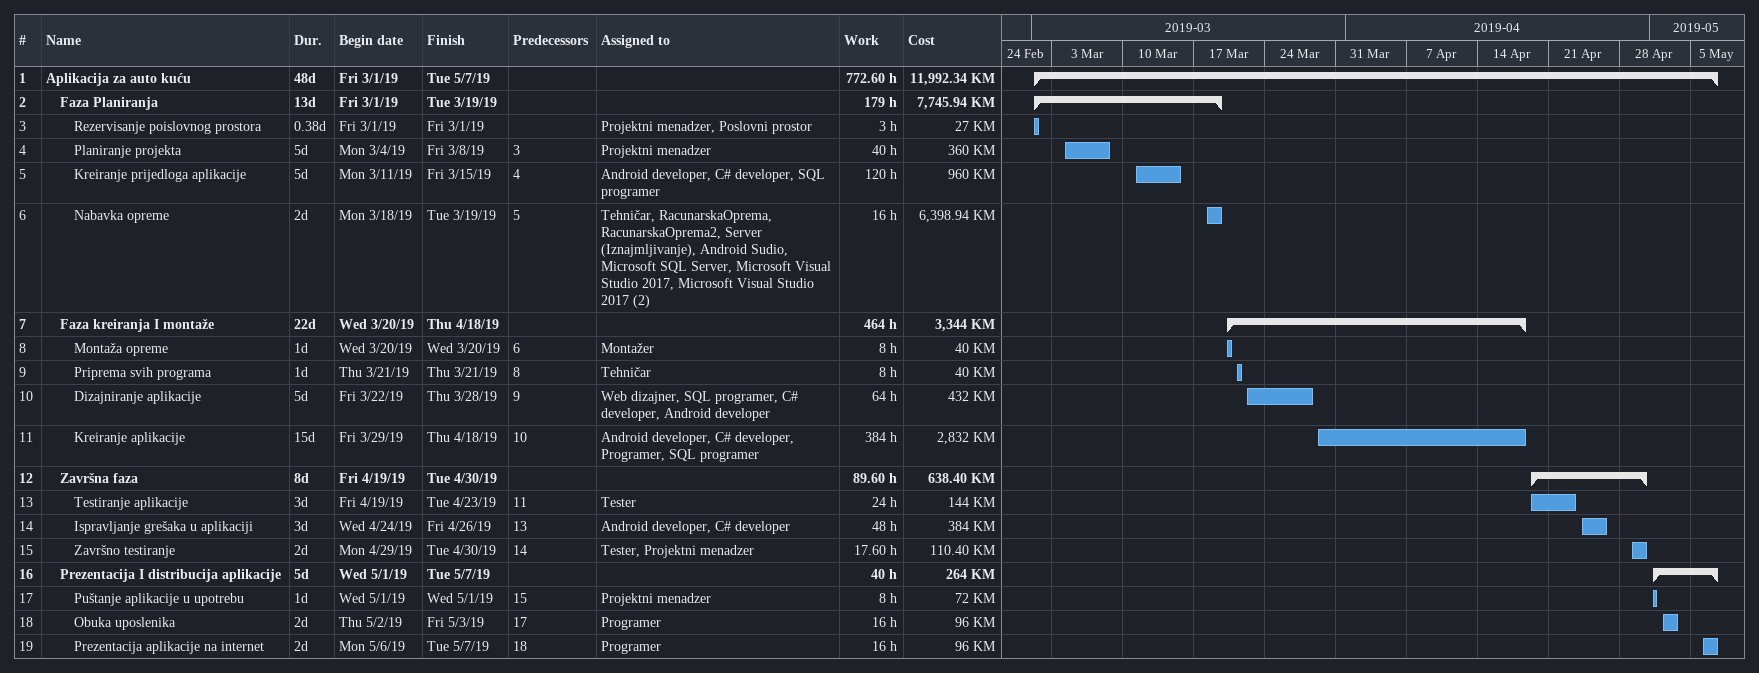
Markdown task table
| ID | Level | Task | Duration | Start | Finish | Predecessors | Resources | Work (h) | Cost (KM) |
|---|---|---|---|---|---|---|---|---|---|
| 1 | 1 | **Aplikacija za auto kuću** | 48d | 2019-03-01 | 2019-05-07 |  |  | 772.60 | 11992.34 |
| 2 | 2 | **Faza Planiranja** | 13d | 2019-03-01 | 2019-03-19 |  |  | 179 | 7745.94 |
| 3 | 3 | Rezervisanje poislovnog prostora | 0.38d | 2019-03-01 | 2019-03-01 |  | Projektni menadzer, Poslovni prostor | 3 | 27 |
| 4 | 3 | Planiranje projekta | 5d | 2019-03-04 | 2019-03-08 | 3 | Projektni menadzer | 40 | 360 |
| 5 | 3 | Kreiranje prijedloga aplikacije | 5d | 2019-03-11 | 2019-03-15 | 4 | Android developer, C# developer, SQL programer | 120 | 960 |
| 6 | 3 | Nabavka opreme | 2d | 2019-03-18 | 2019-03-19 | 5 | Tehničar, RacunarskaOprema, RacunarskaOprema2, Server (Iznajmljivanje), Android Sudio, Microsoft SQL Server, Microsoft Visual Studio 2017, Microsoft Visual Studio 2017 (2) | 16 | 6398.94 |
| 7 | 2 | **Faza kreiranja I montaže** | 22d | 2019-03-20 | 2019-04-18 |  |  | 464 | 3344 |
| 8 | 3 | Montaža opreme | 1d | 2019-03-20 | 2019-03-20 | 6 | Montažer | 8 | 40 |
| 9 | 3 | Priprema svih programa | 1d | 2019-03-21 | 2019-03-21 | 8 | Tehničar | 8 | 40 |
| 10 | 3 | Dizajniranje aplikacije | 5d | 2019-03-22 | 2019-03-28 | 9 | Web dizajner, SQL programer, C# developer, Android developer | 64 | 432 |
| 11 | 3 | Kreiranje aplikacije | 15d | 2019-03-29 | 2019-04-18 | 10 | Android developer, C# developer, Programer, SQL programer | 384 | 2832 |
| 12 | 2 | **Završna faza** | 8d | 2019-04-19 | 2019-04-30 |  |  | 89.60 | 638.40 |
| 13 | 3 | Testiranje aplikacije | 3d | 2019-04-19 | 2019-04-23 | 11 | Tester | 24 | 144 |
| 14 | 3 | Ispravljanje grešaka u aplikaciji | 3d | 2019-04-24 | 2019-04-26 | 13 | Android developer, C# developer | 48 | 384 |
| 15 | 3 | Završno testiranje | 2d | 2019-04-29 | 2019-04-30 | 14 | Tester, Projektni menadzer | 17.60 | 110.40 |
| 16 | 2 | **Prezentacija I distribucija aplikacije** | 5d | 2019-05-01 | 2019-05-07 |  |  | 40 | 264 |
| 17 | 3 | Puštanje aplikacije u upotrebu | 1d | 2019-05-01 | 2019-05-01 | 15 | Projektni menadzer | 8 | 72 |
| 18 | 3 | Obuka uposlenika | 2d | 2019-05-02 | 2019-05-03 | 17 | Programer | 16 | 96 |
| 19 | 3 | Prezentacija aplikacije na internet | 2d | 2019-05-06 | 2019-05-07 | 18 | Programer | 16 | 96 |
